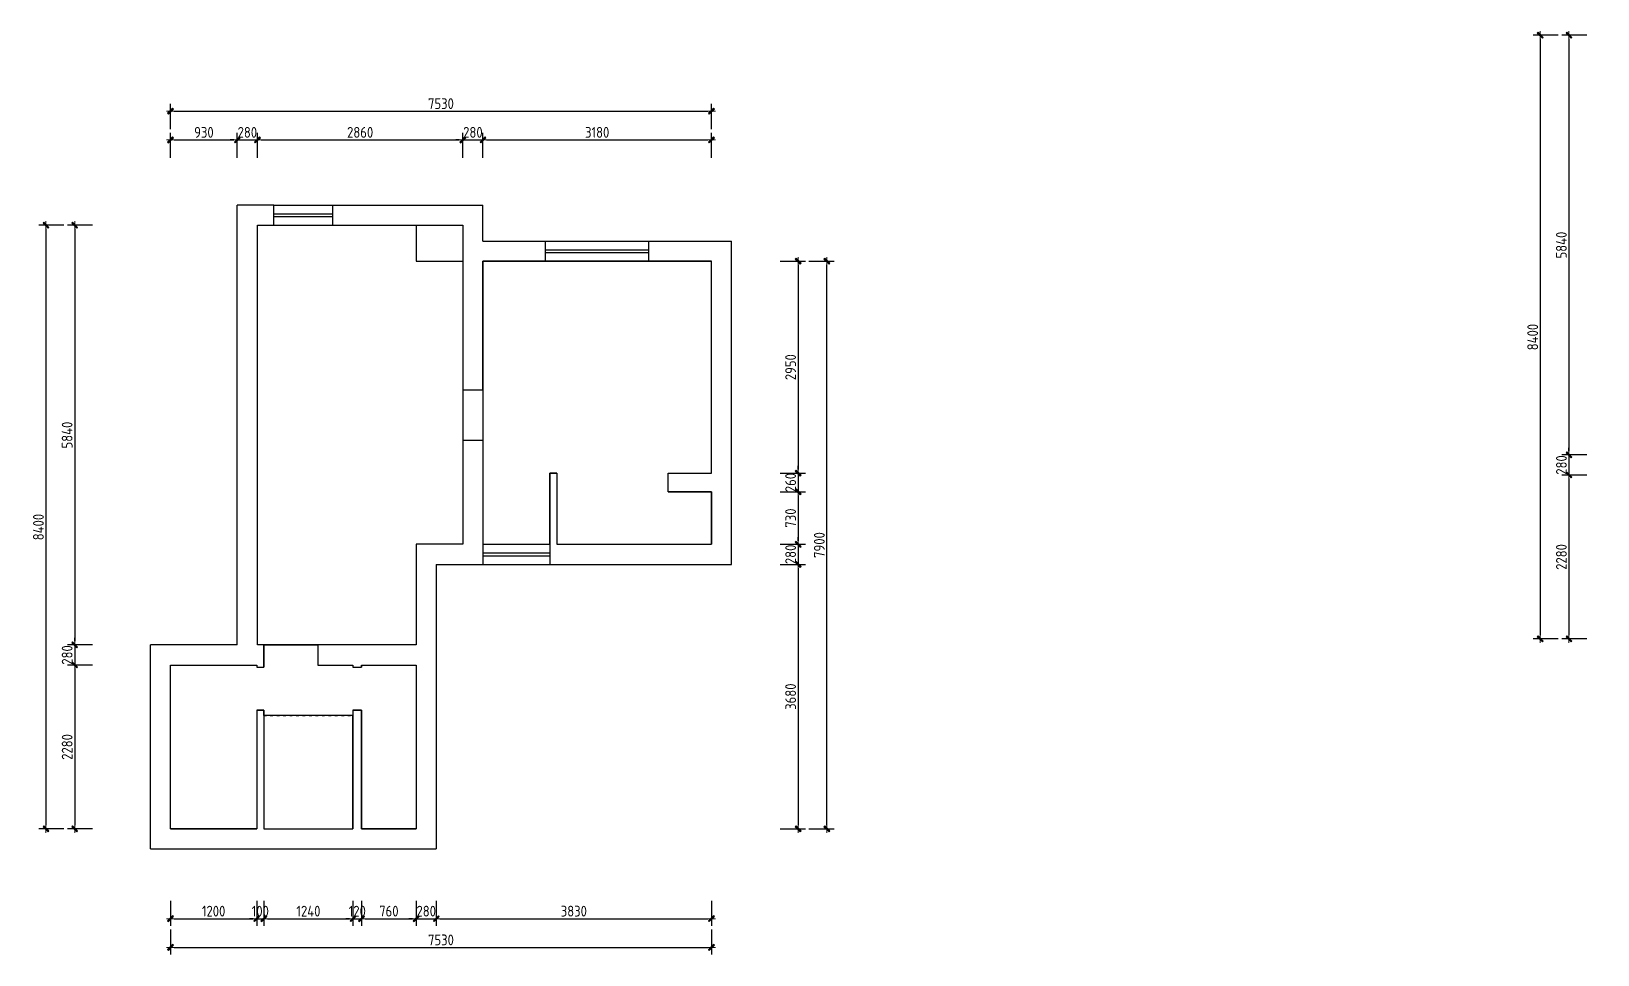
# Model space of a CAD drawing. Header units: millimetres. Extents: x -58733 to 427521, y -235734 to 553534.
# Drawn here: x 163492 to 185299, y -168331 to -155482 of the extents above; entities that cross this region are included whole.
import ezdxf

# ---------------------------------------------------------------- set-up
doc = ezdxf.new("R2010")
doc.units = ezdxf.units.MM
doc.linetypes.add('ACAD_ISO03W100', pattern=[30, 12, -18])
doc.layers.add('00-墙体', color=7, linetype='Continuous')
doc.layers.add('02-活动家具', color=1, linetype='Continuous')
doc.styles.add('CCD_DIM', font='ARCHS.SHX')
doc.dimstyles.new('海龍1：50', dxfattribs={"dimscale": 50, "dimtxt": 3, "dimasz": 1, "dimexe": 2, "dimexo": 2, "dimgap": 0.6, "dimtad": 1, "dimdec": 0, "dimrnd": 5, "dimdsep": 46, "dimtxsty": 'CCD_DIM', "dimblk": 'WS-cj', "dimcen": 1, "dimclrd": 242, "dimclre": 242, "dimclrt": 2, "dimadec": 0, "dimazin": 2, "dimtfac": 1, "dimtdec": 0, "dimtix": 1, "dimtmove": 2, "dimatfit": 3, "dimldrblk": 'CCD_Leader_Arrow', "dimfxl": 5, "dimfxlon": 1, "dimtolj": 1, "dimarcsym": 0})

# ---------------------------------------------------------------- blocks, each defined once
blk = doc.blocks.new('WS-cj')
blk.add_hatch(color=1).paths.add_polyline_path([(0.59, 0.82), (-0.82, -0.59), (-0.59, -0.82), (0.82, 0.59)])
at = {"color": 1, "linetype": 'ByBlock', "lineweight": 0}
for p, q in [((-1.1, 0), (0, 0)), ((0, 0), (1.1, 0))]:
    blk.add_line(p, q, dxfattribs=at)
at = {"color": 1}
blk.add_lwpolyline([(0.59, 0.82), (-0.82, -0.59), (-0.59, -0.82), (0.82, 0.59)], close=True, dxfattribs=at)
blk = doc.blocks.new('*D1401')
at = {"color": 242, "lineweight": -2}
for p, q in [((165430, -157243), (165430, -156893)), ((165480, -156993), (166310, -156993)), ((166360, -157243), (166360, -156893))]:
    blk.add_line(p, q, dxfattribs=at)
at = {"layer": 'Defpoints', "color": 0}
for p in [(166360, -156993), (165430, -157393), (166360, -157393)]:
    blk.add_point(p, dxfattribs=at)
at = {"color": 242, "lineweight": -2, "xscale": 50, "yscale": 50, "zscale": 50, "rotation": 180}
blk.add_blockref('WS-cj', (165430, -156993), dxfattribs=at)
at = {"color": 242, "lineweight": -2, "xscale": 50, "yscale": 50, "zscale": 50}
blk.add_blockref('WS-cj', (166360, -156993), dxfattribs=at)
at = {"color": 2, "insert": (165895, -156888), "char_height": 150, "attachment_point": 5, "style": 'CCD_DIM'}
blk.add_mtext('\\A1;930', dxfattribs=at)
blk = doc.blocks.new('CCD_Leader_Arrow')
at = {"color": 1, "linetype": 'ByBlock'}
blk.add_line((0, 0), (-1, 0), dxfattribs=at)
for points in [[(-0.86, 0.67), (-0.6, 0.85), (-0.24, 0), (0, 0)], [(-0.86, -0.67), (-0.6, -0.85), (-0.24, 0), (0, 0)]]:
    blk.add_solid(points, dxfattribs=at)
blk = doc.blocks.new('*D1402')
at = {"color": 242, "lineweight": -2}
for p, q in [((166310, -156993), (166260, -156993)), ((166360, -157243), (166360, -156893)), ((166360, -156993), (166640, -156993)), ((166640, -157243), (166640, -156893)), ((166690, -156993), (166740, -156993))]:
    blk.add_line(p, q, dxfattribs=at)
at = {"layer": 'Defpoints', "color": 0}
for p in [(166640, -156993), (166360, -157393), (166640, -157393)]:
    blk.add_point(p, dxfattribs=at)
at = {"color": 242, "lineweight": -2, "xscale": 50, "yscale": 50, "zscale": 50}
blk.add_blockref('WS-cj', (166360, -156993), dxfattribs=at)
at = {"color": 242, "lineweight": -2, "xscale": 50, "yscale": 50, "zscale": 50, "rotation": 180}
blk.add_blockref('WS-cj', (166640, -156993), dxfattribs=at)
at = {"color": 2, "insert": (166500, -156888), "char_height": 150, "attachment_point": 5, "style": 'CCD_DIM'}
blk.add_mtext('\\A1;280', dxfattribs=at)
blk = doc.blocks.new('*D1403')
at = {"color": 242, "lineweight": -2}
for p, q in [((166640, -157243), (166640, -156893)), ((166690, -156993), (169450, -156993)), ((169500, -157243), (169500, -156893))]:
    blk.add_line(p, q, dxfattribs=at)
at = {"layer": 'Defpoints', "color": 0}
for p in [(169500, -156993), (166640, -157393), (169500, -157393)]:
    blk.add_point(p, dxfattribs=at)
at = {"color": 242, "lineweight": -2, "xscale": 50, "yscale": 50, "zscale": 50, "rotation": 180}
blk.add_blockref('WS-cj', (166640, -156993), dxfattribs=at)
at = {"color": 242, "lineweight": -2, "xscale": 50, "yscale": 50, "zscale": 50}
blk.add_blockref('WS-cj', (169500, -156993), dxfattribs=at)
at = {"color": 2, "insert": (168070, -156888), "char_height": 150, "attachment_point": 5, "style": 'CCD_DIM'}
blk.add_mtext('\\A1;2860', dxfattribs=at)
blk = doc.blocks.new('*D1404')
at = {"color": 242, "lineweight": -2}
for p, q in [((169450, -156993), (169400, -156993)), ((169500, -157243), (169500, -156893)), ((169500, -156993), (169780, -156993)), ((169780, -157243), (169780, -156893)), ((169830, -156993), (169880, -156993))]:
    blk.add_line(p, q, dxfattribs=at)
at = {"layer": 'Defpoints', "color": 0}
for p in [(169780, -156993), (169500, -157393), (169780, -157393)]:
    blk.add_point(p, dxfattribs=at)
at = {"color": 242, "lineweight": -2, "xscale": 50, "yscale": 50, "zscale": 50}
blk.add_blockref('WS-cj', (169500, -156993), dxfattribs=at)
at = {"color": 242, "lineweight": -2, "xscale": 50, "yscale": 50, "zscale": 50, "rotation": 180}
blk.add_blockref('WS-cj', (169780, -156993), dxfattribs=at)
at = {"color": 2, "insert": (169640, -156888), "char_height": 150, "attachment_point": 5, "style": 'CCD_DIM'}
blk.add_mtext('\\A1;280', dxfattribs=at)
blk = doc.blocks.new('*D1405')
at = {"color": 242, "lineweight": -2}
for p, q in [((169780, -157243), (169780, -156893)), ((169830, -156993), (172910, -156993)), ((172960, -157243), (172960, -156893))]:
    blk.add_line(p, q, dxfattribs=at)
at = {"layer": 'Defpoints', "color": 0}
for p in [(172960, -156993), (169780, -157393), (172960, -157393)]:
    blk.add_point(p, dxfattribs=at)
at = {"color": 242, "lineweight": -2, "xscale": 50, "yscale": 50, "zscale": 50, "rotation": 180}
blk.add_blockref('WS-cj', (169780, -156993), dxfattribs=at)
at = {"color": 242, "lineweight": -2, "xscale": 50, "yscale": 50, "zscale": 50}
blk.add_blockref('WS-cj', (172960, -156993), dxfattribs=at)
at = {"color": 2, "insert": (171370, -156888), "char_height": 150, "attachment_point": 5, "style": 'CCD_DIM'}
blk.add_mtext('\\A1;3180', dxfattribs=at)
blk = doc.blocks.new('*D1406')
at = {"color": 242, "lineweight": -2}
for p, q in [((165430, -156843), (165430, -156493)), ((172960, -156843), (172960, -156493)), ((165480, -156593), (172910, -156593))]:
    blk.add_line(p, q, dxfattribs=at)
at = {"layer": 'Defpoints', "color": 0}
for p in [(172960, -156593), (165430, -157393), (172960, -157393)]:
    blk.add_point(p, dxfattribs=at)
at = {"color": 242, "lineweight": -2, "xscale": 50, "yscale": 50, "zscale": 50, "rotation": 180}
blk.add_blockref('WS-cj', (165430, -156593), dxfattribs=at)
at = {"color": 242, "lineweight": -2, "xscale": 50, "yscale": 50, "zscale": 50}
blk.add_blockref('WS-cj', (172960, -156593), dxfattribs=at)
at = {"color": 2, "insert": (169195, -156488), "char_height": 150, "attachment_point": 5, "style": 'CCD_DIM'}
blk.add_mtext('\\A1;7530', dxfattribs=at)
blk = doc.blocks.new('*D1407')
at = {"color": 242, "lineweight": -2}
for p, q in [((165430, -167581), (165430, -167931)), ((166630, -167581), (166630, -167931)), ((165480, -167831), (166580, -167831))]:
    blk.add_line(p, q, dxfattribs=at)
at = {"layer": 'Defpoints', "color": 0}
for p in [(165430, -167431), (166630, -167431), (166630, -167831)]:
    blk.add_point(p, dxfattribs=at)
at = {"color": 242, "lineweight": -2, "xscale": 50, "yscale": 50, "zscale": 50, "rotation": 180}
blk.add_blockref('WS-cj', (165430, -167831), dxfattribs=at)
at = {"color": 242, "lineweight": -2, "xscale": 50, "yscale": 50, "zscale": 50}
blk.add_blockref('WS-cj', (166630, -167831), dxfattribs=at)
at = {"color": 2, "insert": (166030, -167726), "char_height": 150, "attachment_point": 5, "style": 'CCD_DIM'}
blk.add_mtext('\\A1;1200', dxfattribs=at)
blk = doc.blocks.new('*D1408')
at = {"color": 242, "lineweight": -2}
for p, q in [((166730, -167581), (166730, -167931)), ((167970, -167581), (167970, -167931)), ((166780, -167831), (167920, -167831))]:
    blk.add_line(p, q, dxfattribs=at)
at = {"layer": 'Defpoints', "color": 0}
for p in [(166730, -167431), (167970, -167431), (167970, -167831)]:
    blk.add_point(p, dxfattribs=at)
at = {"color": 242, "lineweight": -2, "xscale": 50, "yscale": 50, "zscale": 50, "rotation": 180}
blk.add_blockref('WS-cj', (166730, -167831), dxfattribs=at)
at = {"color": 242, "lineweight": -2, "xscale": 50, "yscale": 50, "zscale": 50}
blk.add_blockref('WS-cj', (167970, -167831), dxfattribs=at)
at = {"color": 2, "insert": (167350, -167726), "char_height": 150, "attachment_point": 5, "style": 'CCD_DIM'}
blk.add_mtext('\\A1;1240', dxfattribs=at)
blk = doc.blocks.new('*D1409')
at = {"color": 242, "lineweight": -2}
for p, q in [((168090, -167581), (168090, -167931)), ((168850, -167581), (168850, -167931)), ((168140, -167831), (168800, -167831))]:
    blk.add_line(p, q, dxfattribs=at)
at = {"layer": 'Defpoints', "color": 0}
for p in [(168090, -167431), (168850, -167431), (168850, -167831)]:
    blk.add_point(p, dxfattribs=at)
at = {"color": 242, "lineweight": -2, "xscale": 50, "yscale": 50, "zscale": 50, "rotation": 180}
blk.add_blockref('WS-cj', (168090, -167831), dxfattribs=at)
at = {"color": 242, "lineweight": -2, "xscale": 50, "yscale": 50, "zscale": 50}
blk.add_blockref('WS-cj', (168850, -167831), dxfattribs=at)
at = {"color": 2, "insert": (168470, -167726), "char_height": 150, "attachment_point": 5, "style": 'CCD_DIM'}
blk.add_mtext('\\A1;760', dxfattribs=at)
blk = doc.blocks.new('*D1410')
at = {"color": 242, "lineweight": -2}
for p, q in [((168850, -167581), (168850, -167931)), ((169130, -167581), (169130, -167931)), ((168800, -167831), (168750, -167831)), ((168850, -167831), (169130, -167831)), ((169180, -167831), (169230, -167831))]:
    blk.add_line(p, q, dxfattribs=at)
at = {"layer": 'Defpoints', "color": 0}
for p in [(168850, -167431), (169130, -167431), (169130, -167831)]:
    blk.add_point(p, dxfattribs=at)
at = {"color": 242, "lineweight": -2, "xscale": 50, "yscale": 50, "zscale": 50}
blk.add_blockref('WS-cj', (168850, -167831), dxfattribs=at)
at = {"color": 242, "lineweight": -2, "xscale": 50, "yscale": 50, "zscale": 50, "rotation": 180}
blk.add_blockref('WS-cj', (169130, -167831), dxfattribs=at)
at = {"color": 2, "insert": (168990, -167726), "char_height": 150, "attachment_point": 5, "style": 'CCD_DIM'}
blk.add_mtext('\\A1;280', dxfattribs=at)
blk = doc.blocks.new('*D1411')
at = {"color": 242, "lineweight": -2}
for p, q in [((169130, -167581), (169130, -167931)), ((172960, -167581), (172960, -167931)), ((169180, -167831), (172910, -167831))]:
    blk.add_line(p, q, dxfattribs=at)
at = {"layer": 'Defpoints', "color": 0}
for p in [(169130, -167431), (172960, -167431), (172960, -167831)]:
    blk.add_point(p, dxfattribs=at)
at = {"color": 242, "lineweight": -2, "xscale": 50, "yscale": 50, "zscale": 50, "rotation": 180}
blk.add_blockref('WS-cj', (169130, -167831), dxfattribs=at)
at = {"color": 242, "lineweight": -2, "xscale": 50, "yscale": 50, "zscale": 50}
blk.add_blockref('WS-cj', (172960, -167831), dxfattribs=at)
at = {"color": 2, "insert": (171045, -167726), "char_height": 150, "attachment_point": 5, "style": 'CCD_DIM'}
blk.add_mtext('\\A1;3830', dxfattribs=at)
blk = doc.blocks.new('*D1412')
at = {"color": 242, "lineweight": -2}
for p, q in [((165430, -167981), (165430, -168331)), ((172960, -167981), (172960, -168331)), ((165480, -168231), (172910, -168231))]:
    blk.add_line(p, q, dxfattribs=at)
at = {"layer": 'Defpoints', "color": 0}
for p in [(165430, -167431), (172960, -167431), (172960, -168231)]:
    blk.add_point(p, dxfattribs=at)
at = {"color": 242, "lineweight": -2, "xscale": 50, "yscale": 50, "zscale": 50, "rotation": 180}
blk.add_blockref('WS-cj', (165430, -168231), dxfattribs=at)
at = {"color": 242, "lineweight": -2, "xscale": 50, "yscale": 50, "zscale": 50}
blk.add_blockref('WS-cj', (172960, -168231), dxfattribs=at)
at = {"color": 2, "insert": (169195, -168126), "char_height": 150, "attachment_point": 5, "style": 'CCD_DIM'}
blk.add_mtext('\\A1;7530', dxfattribs=at)
blk = doc.blocks.new('*D1413')
at = {"color": 242, "lineweight": -2}
for p, q in [((164346, -158181), (163996, -158181)), ((164096, -158231), (164096, -163971)), ((164346, -164021), (163996, -164021))]:
    blk.add_line(p, q, dxfattribs=at)
at = {"layer": 'Defpoints', "color": 0}
for p in [(164496, -158181), (164096, -164021), (164496, -164021)]:
    blk.add_point(p, dxfattribs=at)
at = {"color": 242, "lineweight": -2, "xscale": 50, "yscale": 50, "zscale": 50}
for p, rotation in [((164096, -158181), 90), ((164096, -164021), 270)]:
    blk.add_blockref('WS-cj', p, dxfattribs=dict(at, rotation=rotation))
at = {"color": 2, "insert": (163991, -161101), "char_height": 150, "attachment_point": 5, "rotation": 90, "style": 'CCD_DIM'}
blk.add_mtext('\\A1;5840', dxfattribs=at)
blk = doc.blocks.new('*D1414')
at = {"color": 242, "lineweight": -2}
for p, q in [((164096, -163971), (164096, -163921)), ((164346, -164021), (163996, -164021)), ((164096, -164021), (164096, -164301)), ((164346, -164301), (163996, -164301)), ((164096, -164351), (164096, -164401))]:
    blk.add_line(p, q, dxfattribs=at)
at = {"layer": 'Defpoints', "color": 0}
for p in [(164496, -164021), (164096, -164301), (164496, -164301)]:
    blk.add_point(p, dxfattribs=at)
at = {"color": 242, "lineweight": -2, "xscale": 50, "yscale": 50, "zscale": 50}
for p, rotation in [((164096, -164021), 270), ((164096, -164301), 90)]:
    blk.add_blockref('WS-cj', p, dxfattribs=dict(at, rotation=rotation))
at = {"color": 2, "insert": (163991, -164161), "char_height": 150, "attachment_point": 5, "rotation": 90, "style": 'CCD_DIM'}
blk.add_mtext('\\A1;280', dxfattribs=at)
blk = doc.blocks.new('*D1415')
at = {"color": 242, "lineweight": -2}
for p, q in [((164346, -164301), (163996, -164301)), ((164096, -164351), (164096, -166531)), ((164346, -166581), (163996, -166581))]:
    blk.add_line(p, q, dxfattribs=at)
at = {"layer": 'Defpoints', "color": 0}
for p in [(164496, -164301), (164096, -166581), (164496, -166581)]:
    blk.add_point(p, dxfattribs=at)
at = {"color": 242, "lineweight": -2, "xscale": 50, "yscale": 50, "zscale": 50}
for p, rotation in [((164096, -164301), 90), ((164096, -166581), 270)]:
    blk.add_blockref('WS-cj', p, dxfattribs=dict(at, rotation=rotation))
at = {"color": 2, "insert": (163991, -165441), "char_height": 150, "attachment_point": 5, "rotation": 90, "style": 'CCD_DIM'}
blk.add_mtext('\\A1;2280', dxfattribs=at)
blk = doc.blocks.new('*D1416')
at = {"color": 242, "lineweight": -2}
for p, q in [((163946, -158181), (163596, -158181)), ((163696, -158231), (163696, -166531)), ((163946, -166581), (163596, -166581))]:
    blk.add_line(p, q, dxfattribs=at)
at = {"layer": 'Defpoints', "color": 0}
for p in [(164496, -158181), (163696, -166581), (164496, -166581)]:
    blk.add_point(p, dxfattribs=at)
at = {"color": 242, "lineweight": -2, "xscale": 50, "yscale": 50, "zscale": 50}
for p, rotation in [((163696, -158181), 90), ((163696, -166581), 270)]:
    blk.add_blockref('WS-cj', p, dxfattribs=dict(at, rotation=rotation))
at = {"color": 2, "insert": (163591, -162381), "char_height": 150, "attachment_point": 5, "rotation": 90, "style": 'CCD_DIM'}
blk.add_mtext('\\A1;8400', dxfattribs=at)
blk = doc.blocks.new('*D1417')
at = {"color": 242, "lineweight": -2}
for p, q in [((173918, -158681), (174268, -158681)), ((174168, -158731), (174168, -161581)), ((173918, -161631), (174268, -161631))]:
    blk.add_line(p, q, dxfattribs=at)
at = {"layer": 'Defpoints', "color": 0}
for p in [(173768, -158681), (173768, -161631), (174168, -161631)]:
    blk.add_point(p, dxfattribs=at)
at = {"color": 242, "lineweight": -2, "xscale": 50, "yscale": 50, "zscale": 50}
for p, rotation in [((174168, -158681), 90), ((174168, -161631), 270)]:
    blk.add_blockref('WS-cj', p, dxfattribs=dict(at, rotation=rotation))
at = {"color": 2, "insert": (174063, -160156), "char_height": 150, "attachment_point": 5, "rotation": 90, "style": 'CCD_DIM'}
blk.add_mtext('\\A1;2950', dxfattribs=at)
blk = doc.blocks.new('*D1418')
at = {"color": 242, "lineweight": -2}
for p, q in [((174168, -161581), (174168, -161531)), ((173918, -161631), (174268, -161631)), ((174168, -161631), (174168, -161891)), ((173918, -161891), (174268, -161891)), ((174168, -161941), (174168, -161991))]:
    blk.add_line(p, q, dxfattribs=at)
at = {"layer": 'Defpoints', "color": 0}
for p in [(173768, -161631), (173768, -161891), (174168, -161891)]:
    blk.add_point(p, dxfattribs=at)
at = {"color": 242, "lineweight": -2, "xscale": 50, "yscale": 50, "zscale": 50}
for p, rotation in [((174168, -161631), 270), ((174168, -161891), 90)]:
    blk.add_blockref('WS-cj', p, dxfattribs=dict(at, rotation=rotation))
at = {"color": 2, "insert": (174063, -161761), "char_height": 150, "attachment_point": 5, "rotation": 90, "style": 'CCD_DIM'}
blk.add_mtext('\\A1;260', dxfattribs=at)
blk = doc.blocks.new('*D1419')
at = {"color": 242, "lineweight": -2}
for p, q in [((173918, -161891), (174268, -161891)), ((174168, -161941), (174168, -162571)), ((173918, -162621), (174268, -162621))]:
    blk.add_line(p, q, dxfattribs=at)
at = {"layer": 'Defpoints', "color": 0}
for p in [(173768, -161891), (173768, -162621), (174168, -162621)]:
    blk.add_point(p, dxfattribs=at)
at = {"color": 242, "lineweight": -2, "xscale": 50, "yscale": 50, "zscale": 50}
for p, rotation in [((174168, -161891), 90), ((174168, -162621), 270)]:
    blk.add_blockref('WS-cj', p, dxfattribs=dict(at, rotation=rotation))
at = {"color": 2, "insert": (174063, -162256), "char_height": 150, "attachment_point": 5, "rotation": 90, "style": 'CCD_DIM'}
blk.add_mtext('\\A1;730', dxfattribs=at)
blk = doc.blocks.new('*D1420')
at = {"color": 242, "lineweight": -2}
for p, q in [((173918, -162621), (174268, -162621)), ((174168, -162571), (174168, -162521)), ((174168, -162621), (174168, -162901)), ((173918, -162901), (174268, -162901)), ((174168, -162951), (174168, -163001))]:
    blk.add_line(p, q, dxfattribs=at)
at = {"layer": 'Defpoints', "color": 0}
for p in [(173768, -162621), (173768, -162901), (174168, -162901)]:
    blk.add_point(p, dxfattribs=at)
at = {"color": 242, "lineweight": -2, "xscale": 50, "yscale": 50, "zscale": 50}
for p, rotation in [((174168, -162621), 270), ((174168, -162901), 90)]:
    blk.add_blockref('WS-cj', p, dxfattribs=dict(at, rotation=rotation))
at = {"color": 2, "insert": (174063, -162761), "char_height": 150, "attachment_point": 5, "rotation": 90, "style": 'CCD_DIM'}
blk.add_mtext('\\A1;280', dxfattribs=at)
blk = doc.blocks.new('*D1421')
at = {"color": 242, "lineweight": -2}
for p, q in [((173918, -162901), (174268, -162901)), ((174168, -162951), (174168, -166531)), ((173918, -166581), (174268, -166581))]:
    blk.add_line(p, q, dxfattribs=at)
at = {"layer": 'Defpoints', "color": 0}
for p in [(173768, -162901), (173768, -166581), (174168, -166581)]:
    blk.add_point(p, dxfattribs=at)
at = {"color": 242, "lineweight": -2, "xscale": 50, "yscale": 50, "zscale": 50}
for p, rotation in [((174168, -162901), 90), ((174168, -166581), 270)]:
    blk.add_blockref('WS-cj', p, dxfattribs=dict(at, rotation=rotation))
at = {"color": 2, "insert": (174063, -164741), "char_height": 150, "attachment_point": 5, "rotation": 90, "style": 'CCD_DIM'}
blk.add_mtext('\\A1;3680', dxfattribs=at)
blk = doc.blocks.new('*D1422')
at = {"color": 242, "lineweight": -2}
for p, q in [((174318, -158681), (174668, -158681)), ((174568, -166531), (174568, -158731)), ((174318, -166581), (174668, -166581))]:
    blk.add_line(p, q, dxfattribs=at)
at = {"layer": 'Defpoints', "color": 0}
for p in [(173768, -158681), (174568, -158681), (173768, -166581)]:
    blk.add_point(p, dxfattribs=at)
at = {"color": 242, "lineweight": -2, "xscale": 50, "yscale": 50, "zscale": 50}
for p, rotation in [((174568, -158681), 90), ((174568, -166581), 270)]:
    blk.add_blockref('WS-cj', p, dxfattribs=dict(at, rotation=rotation))
at = {"color": 2, "insert": (174463, -162631), "char_height": 150, "attachment_point": 5, "rotation": 90, "style": 'CCD_DIM'}
blk.add_mtext('\\A1;7900', dxfattribs=at)
blk = doc.blocks.new('*D1423')
at = {"color": 242, "lineweight": -2}
for p, q in [((167970, -167581), (167970, -167931)), ((168090, -167581), (168090, -167931)), ((167920, -167831), (167870, -167831)), ((167970, -167831), (168090, -167831)), ((168140, -167831), (168190, -167831))]:
    blk.add_line(p, q, dxfattribs=at)
at = {"layer": 'Defpoints', "color": 0}
for p in [(167970, -167431), (168090, -167431), (168090, -167831)]:
    blk.add_point(p, dxfattribs=at)
at = {"color": 242, "lineweight": -2, "xscale": 50, "yscale": 50, "zscale": 50}
blk.add_blockref('WS-cj', (167970, -167831), dxfattribs=at)
at = {"color": 242, "lineweight": -2, "xscale": 50, "yscale": 50, "zscale": 50, "rotation": 180}
blk.add_blockref('WS-cj', (168090, -167831), dxfattribs=at)
at = {"color": 2, "insert": (168030, -167726), "char_height": 150, "attachment_point": 5, "style": 'CCD_DIM'}
blk.add_mtext('\\A1;120', dxfattribs=at)
blk = doc.blocks.new('*D1424')
at = {"color": 242, "lineweight": -2}
for p, q in [((166630, -167581), (166630, -167931)), ((166730, -167581), (166730, -167931)), ((166580, -167831), (166530, -167831)), ((166630, -167831), (166730, -167831)), ((166780, -167831), (166830, -167831))]:
    blk.add_line(p, q, dxfattribs=at)
at = {"layer": 'Defpoints', "color": 0}
for p in [(166630, -167431), (166730, -167431), (166730, -167831)]:
    blk.add_point(p, dxfattribs=at)
at = {"color": 242, "lineweight": -2, "xscale": 50, "yscale": 50, "zscale": 50}
blk.add_blockref('WS-cj', (166630, -167831), dxfattribs=at)
at = {"color": 242, "lineweight": -2, "xscale": 50, "yscale": 50, "zscale": 50, "rotation": 180}
blk.add_blockref('WS-cj', (166730, -167831), dxfattribs=at)
at = {"color": 2, "insert": (166680, -167726), "char_height": 150, "attachment_point": 5, "style": 'CCD_DIM'}
blk.add_mtext('\\A1;100', dxfattribs=at)
blk = doc.blocks.new('*D1437')
at = {"color": 242, "lineweight": -2}
for p, q in [((185149, -155537), (184799, -155537)), ((184899, -155587), (184899, -161327)), ((185149, -161377), (184799, -161377))]:
    blk.add_line(p, q, dxfattribs=at)
at = {"layer": 'Defpoints', "color": 0}
for p in [(185299, -155537), (184899, -161377), (185299, -161377)]:
    blk.add_point(p, dxfattribs=at)
at = {"color": 242, "lineweight": -2, "xscale": 50, "yscale": 50, "zscale": 50}
for p, rotation in [((184899, -155537), 90), ((184899, -161377), 270)]:
    blk.add_blockref('WS-cj', p, dxfattribs=dict(at, rotation=rotation))
at = {"color": 2, "insert": (184794, -158457), "char_height": 150, "attachment_point": 5, "rotation": 90, "style": 'CCD_DIM'}
blk.add_mtext('\\A1;5840', dxfattribs=at)
blk = doc.blocks.new('*D1438')
at = {"color": 242, "lineweight": -2}
for p, q in [((184899, -161327), (184899, -161277)), ((185149, -161377), (184799, -161377)), ((184899, -161377), (184899, -161657)), ((185149, -161657), (184799, -161657)), ((184899, -161707), (184899, -161757))]:
    blk.add_line(p, q, dxfattribs=at)
at = {"layer": 'Defpoints', "color": 0}
for p in [(185299, -161377), (184899, -161657), (185299, -161657)]:
    blk.add_point(p, dxfattribs=at)
at = {"color": 242, "lineweight": -2, "xscale": 50, "yscale": 50, "zscale": 50}
for p, rotation in [((184899, -161377), 270), ((184899, -161657), 90)]:
    blk.add_blockref('WS-cj', p, dxfattribs=dict(at, rotation=rotation))
at = {"color": 2, "insert": (184794, -161517), "char_height": 150, "attachment_point": 5, "rotation": 90, "style": 'CCD_DIM'}
blk.add_mtext('\\A1;280', dxfattribs=at)
blk = doc.blocks.new('*D1439')
at = {"color": 242, "lineweight": -2}
for p, q in [((185149, -161657), (184799, -161657)), ((184899, -161707), (184899, -163887)), ((185149, -163937), (184799, -163937))]:
    blk.add_line(p, q, dxfattribs=at)
at = {"layer": 'Defpoints', "color": 0}
for p in [(185299, -161657), (184899, -163937), (185299, -163937)]:
    blk.add_point(p, dxfattribs=at)
at = {"color": 242, "lineweight": -2, "xscale": 50, "yscale": 50, "zscale": 50}
for p, rotation in [((184899, -161657), 90), ((184899, -163937), 270)]:
    blk.add_blockref('WS-cj', p, dxfattribs=dict(at, rotation=rotation))
at = {"color": 2, "insert": (184794, -162797), "char_height": 150, "attachment_point": 5, "rotation": 90, "style": 'CCD_DIM'}
blk.add_mtext('\\A1;2280', dxfattribs=at)
blk = doc.blocks.new('*D1440')
at = {"color": 242, "lineweight": -2}
for p, q in [((184749, -155537), (184399, -155537)), ((184499, -155587), (184499, -163887)), ((184749, -163937), (184399, -163937))]:
    blk.add_line(p, q, dxfattribs=at)
at = {"layer": 'Defpoints', "color": 0}
for p in [(185299, -155537), (184499, -163937), (185299, -163937)]:
    blk.add_point(p, dxfattribs=at)
at = {"color": 242, "lineweight": -2, "xscale": 50, "yscale": 50, "zscale": 50}
for p, rotation in [((184499, -155537), 90), ((184499, -163937), 270)]:
    blk.add_blockref('WS-cj', p, dxfattribs=dict(at, rotation=rotation))
at = {"color": 2, "insert": (184394, -159737), "char_height": 150, "attachment_point": 5, "rotation": 90, "style": 'CCD_DIM'}
blk.add_mtext('\\A1;8400', dxfattribs=at)

msp = doc.modelspace()

# ---------------------------------------------------------------- linework, layer by layer
for p, q in [((166359.6, -164021), (166359.6, -157901)), ((166869.6, -157901), (166359.6, -157901)), ((166869.6, -158181), (166869.6, -157901)), ((167689.6, -158181), (167689.6, -157901)), ((167689.6, -157901), (169779.6, -157901)), ((169779.6, -158401), (169779.6, -157901)), ((166639.6, -164021), (166639.6, -158181)), ((166639.6, -158181), (166869.6, -158181)), ((167689.6, -158181), (169499.6, -158181)), ((168849.6, -158181), (168849.6, -158681)), ((169499.6, -158181), (169499.6, -160471)), ((169779.6, -158401), (170649.6, -158401)), ((170649.6, -158681), (170649.6, -158401)), ((172089.6, -158681), (172089.6, -158401)), ((172089.6, -158401), (173239.6, -158401)), ((173239.6, -162901), (173239.6, -158401)), ((168849.6, -158681), (169499.6, -158681)), ((169779.6, -160471), (169779.6, -158681)), ((169779.6, -158681), (170649.6, -158681)), ((172089.6, -158681), (172959.6, -158681)), ((172959.6, -161631), (172959.6, -158681)), ((169499.6, -160471), (169779.6, -160471)), ((169499.6, -161171), (169779.6, -161171)), ((169499.6, -161171), (169499.6, -162621)), ((169779.6, -161171), (169779.6, -162901)), ((170709.6, -161631), (170709.6, -162901)), ((170809.6, -161631), (170709.6, -161631)), ((170809.6, -161631), (170809.6, -162621)), ((172359.6, -161631), (172959.6, -161631)), ((172359.6, -161891), (172359.6, -161631)), ((172359.6, -161891), (172959.6, -161891)), ((172959.6, -161891), (172959.6, -162621)), ((169499.6, -162621), (168849.6, -162621)), ((168849.6, -162621), (168849.6, -164021)), ((170809.6, -162621), (172959.6, -162621)), ((169129.6, -162901), (169129.6, -166861)), ((169129.6, -162901), (169779.6, -162901)), ((170709.6, -162901), (173239.6, -162901)), ((165149.6, -166861), (165149.6, -164021)), ((166359.6, -164021), (165149.6, -164021)), ((166729.6, -164021), (166639.6, -164021)), ((166729.6, -164021), (166729.6, -164331)), ((168849.6, -164021), (167479.6, -164021)), ((167479.6, -164021), (167479.6, -164301)), ((165429.6, -166581), (165429.6, -164301)), ((165429.6, -164301), (166629.6, -164301)), ((166629.6, -164301), (166629.6, -164331)), ((166629.6, -164331), (166729.6, -164331)), ((167479.6, -164301), (167969.6, -164301)), ((167969.6, -164301), (167969.6, -164331)), ((167969.6, -164331), (168089.6, -164331)), ((168089.6, -164301), (168849.6, -164301)), ((168089.6, -164301), (168089.6, -164331)), ((168849.6, -164301), (168849.6, -166581)), ((166629.6, -164931), (166629.6, -166581)), ((166629.6, -164931), (166729.6, -164931)), ((166729.6, -164931), (166729.6, -166581)), ((167969.6, -164931), (167969.6, -166581)), ((167969.6, -164931), (168089.6, -164931)), ((168089.6, -164931), (168089.6, -166581)), ((165429.6, -166581), (166629.6, -166581)), ((166729.6, -166581), (167969.6, -166581)), ((168089.6, -166581), (168849.6, -166581)), ((165149.6, -166861), (169129.6, -166861))]:
    msp.add_line(p, q)
at = {"color": 12}
for p, q in [((166869.6, -157901), (167689.6, -157901)), ((166869.6, -158181), (167689.6, -158181)), ((170649.6, -158401), (172089.6, -158401)), ((170649.6, -158681), (172089.6, -158681)), ((169779.6, -162621), (170709.6, -162621)), ((169779.6, -162901), (170709.6, -162901))]:
    msp.add_line(p, q, dxfattribs=at)
at = {"color": 140}
msp.add_line((167479.6, -164021), (166684.6, -164021), dxfattribs=at)
for points in [[(166639.6, -164021), (166639.6, -158181), (166869.6, -158181), (167689.6, -158181), (168849.6, -158181), (168849.6, -158681), (169499.6, -158681), (169499.6, -160471), (169499.6, -161171), (169499.6, -162621), (168849.6, -162621), (168849.6, -164021), (167479.6, -164021), (166729.6, -164021)], [(169779.6, -162621), (170709.6, -162621), (170709.6, -161631), (170809.6, -161631), (170809.6, -162621), (172959.6, -162621), (172959.6, -161891), (172359.6, -161891), (172359.6, -161631), (172959.6, -161631), (172959.6, -158681), (172089.6, -158681), (170649.6, -158681), (169779.6, -158681), (169779.6, -160471), (169779.6, -161171)], [(165429.6, -166581), (165429.6, -164301), (166629.6, -164301), (166629.6, -164331), (166729.6, -164331), (166729.6, -164021), (167479.6, -164021), (167479.6, -164301), (167969.6, -164301), (167969.6, -164331), (168089.6, -164331), (168089.6, -164301), (168849.6, -164301), (168849.6, -166581), (168089.6, -166581), (168089.6, -164931), (167969.6, -164931), (167969.6, -165001), (166729.6, -165001), (166729.6, -164931), (166629.6, -164931), (166629.6, -166581)], [(166729.6, -166581), (167969.6, -166581), (167969.6, -165001), (166729.6, -165001)]]:
    msp.add_lwpolyline(points, close=True, dxfattribs=at)
at = {"layer": '00-墙体', "color": 42}
for p, q in [((166869.6, -158021), (167689.6, -158021)), ((166869.6, -158061), (167689.6, -158061)), ((170649.6, -158521), (172089.6, -158521)), ((170649.6, -158561), (172089.6, -158561)), ((169779.6, -162741), (170709.6, -162741)), ((169779.6, -162781), (170709.6, -162781))]:
    msp.add_line(p, q, dxfattribs=at)
at = {"layer": '02-活动家具', "color": 8, "linetype": 'ACAD_ISO03W100', "ltscale": 3}
for p, q in [((169499.6, -160471), (169499.6, -161171)), ((169779.6, -160471), (169779.6, -161171)), ((166729.6, -165001), (167969.6, -165001))]:
    msp.add_line(p, q, dxfattribs=at)

# ---------------------------------------------------------------- dimensions: what is measured, and where the dimension line sits
for base, p1, p2, picture, middle in [((184498.7, -163937.4), (185298.7, -155537.4), (185298.7, -163937.4), '*D1440', (184393.7, -159737.4)), ((184898.7, -161377.4), (185298.7, -155537.4), (185298.7, -161377.4), '*D1437', (184793.7, -158457.4)), ((163695.7, -166581), (164495.7, -158181), (164495.7, -166581), '*D1416', (163590.7, -162381)), ((164095.7, -164021), (164495.7, -158181), (164495.7, -164021), '*D1413', (163990.7, -161101)), ((174168.3, -161631), (173768.3, -158681), (173768.3, -161631), '*D1417', (174063.3, -160156)), ((174568.3, -158681), (173768.3, -166581), (173768.3, -158681), '*D1422', (174463.3, -162631)), ((184898.7, -161657.4), (185298.7, -161377.4), (185298.7, -161657.4), '*D1438', (184793.7, -161517.4)), ((174168.3, -161891), (173768.3, -161631), (173768.3, -161891), '*D1418', (174063.3, -161761)), ((184898.7, -163937.4), (185298.7, -161657.4), (185298.7, -163937.4), '*D1439', (184793.7, -162797.4)), ((174168.3, -162621), (173768.3, -161891), (173768.3, -162621), '*D1419', (174063.3, -162256)), ((174168.3, -162901), (173768.3, -162621), (173768.3, -162901), '*D1420', (174063.3, -162761)), ((174168.3, -166581), (173768.3, -162901), (173768.3, -166581), '*D1421', (174063.3, -164741)), ((164095.7, -164301), (164495.7, -164021), (164495.7, -164301), '*D1414', (163990.7, -164161)), ((164095.7, -166581), (164495.7, -164301), (164495.7, -166581), '*D1415', (163990.7, -165441))]:
    dim = msp.add_linear_dim(base=base, p1=p1, p2=p2, angle=90, dimstyle='海龍1：50')
    dim.commit()
    dim.dimension.update_dxf_attribs({"geometry": picture, "text_midpoint": middle})
for base, p1, p2, picture, middle in [((172959.6, -156593.2), (165429.6, -157393.2), (172959.6, -157393.2), '*D1406', (169194.6, -156488.2)), ((166359.6, -156993.2), (165429.6, -157393.2), (166359.6, -157393.2), '*D1401', (165894.6, -156888.2)), ((166639.6, -156993.2), (166359.6, -157393.2), (166639.6, -157393.2), '*D1402', (166499.6, -156888.2)), ((169499.6, -156993.2), (166639.6, -157393.2), (169499.6, -157393.2), '*D1403', (168069.6, -156888.2)), ((169779.6, -156993.2), (169499.6, -157393.2), (169779.6, -157393.2), '*D1404', (169639.6, -156888.2)), ((172959.6, -156993.2), (169779.6, -157393.2), (172959.6, -157393.2), '*D1405', (171369.6, -156888.2)), ((166629.6, -167831.4), (165429.6, -167431.4), (166629.6, -167431.4), '*D1407', (166029.6, -167726.4)), ((172959.6, -168231.4), (165429.6, -167431.4), (172959.6, -167431.4), '*D1412', (169194.6, -168126.4)), ((167969.6, -167831.4), (166729.6, -167431.4), (167969.6, -167431.4), '*D1408', (167349.6, -167726.4)), ((168849.6, -167831.4), (168089.6, -167431.4), (168849.6, -167431.4), '*D1409', (168469.6, -167726.4)), ((169129.6, -167831.4), (168849.6, -167431.4), (169129.6, -167431.4), '*D1410', (168989.6, -167726.4)), ((172959.6, -167831.4), (169129.6, -167431.4), (172959.6, -167431.4), '*D1411', (171044.6, -167726.4))]:
    dim = msp.add_linear_dim(base=base, p1=p1, p2=p2, dimstyle='海龍1：50')
    dim.commit()
    dim.dimension.update_dxf_attribs({"geometry": picture, "text_midpoint": middle})
for base, p1, p2, picture, middle in [((166729.6, -167831.4), (166629.6, -167431.4), (166729.6, -167431.4), '*D1424', (166679.6, -167726.4)), ((168089.6, -167831.4), (167969.6, -167431.4), (168089.6, -167431.4), '*D1423', (168029.6, -167726.4))]:
    dim = msp.add_linear_dim(base=base, p1=p1, p2=p2, dimstyle='海龍1：50', override={"dimtxsty": 'CCD_DIM', "dimldrblk": 'CCD_Leader_Arrow'})
    dim.commit()
    dim.dimension.update_dxf_attribs({"geometry": picture, "text_midpoint": middle})

doc.saveas('drawing.dxf')
